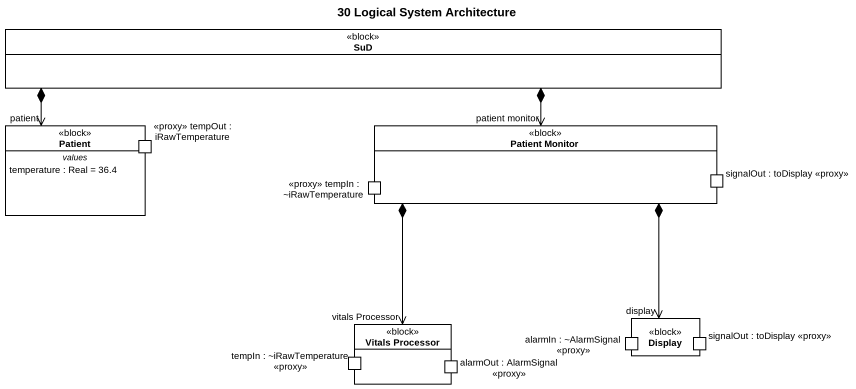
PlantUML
@startuml
title 30 Logical System Architecture
allowmixing
hide circle
hide empty members
class SuD <<block>>
class Patient <<block>> {
  -- values --
  temperature : Real = 36.4
  -- ports --
  <<proxy>> tempOut : iRawTemperature
}
rectangle "Patient Monitor" as Patient_Monitor <<block>> {
  port "<<proxy>> tempIn : ~iRawTemperature" as proxy_tempIn_iRawTemperature
  port "signalOut : toDisplay <<proxy>>" as signalOut_toDisplay_proxy
}
rectangle "Vitals Processor" as Vitals_Processor <<block>> {
  port "tempIn : ~iRawTemperature <<proxy>>" as tempIn_iRawTemperature_proxy
  port "alarmOut : AlarmSignal <<proxy>>" as alarmOut_AlarmSignal_proxy
}
rectangle Display <<block>> {
  port "alarmIn : ~AlarmSignal <<proxy>>" as alarmIn_AlarmSignal_proxy
  port "signalOut : toDisplay <<proxy>>" as signalOut_toDisplay_proxy_2
}
SuD *-left-> "patient" Patient
SuD *-right-> "patient monitor" Patient_Monitor
Patient_Monitor *--> "vitals Processor" Vitals_Processor
Patient_Monitor *--> "display" Display
@enduml
